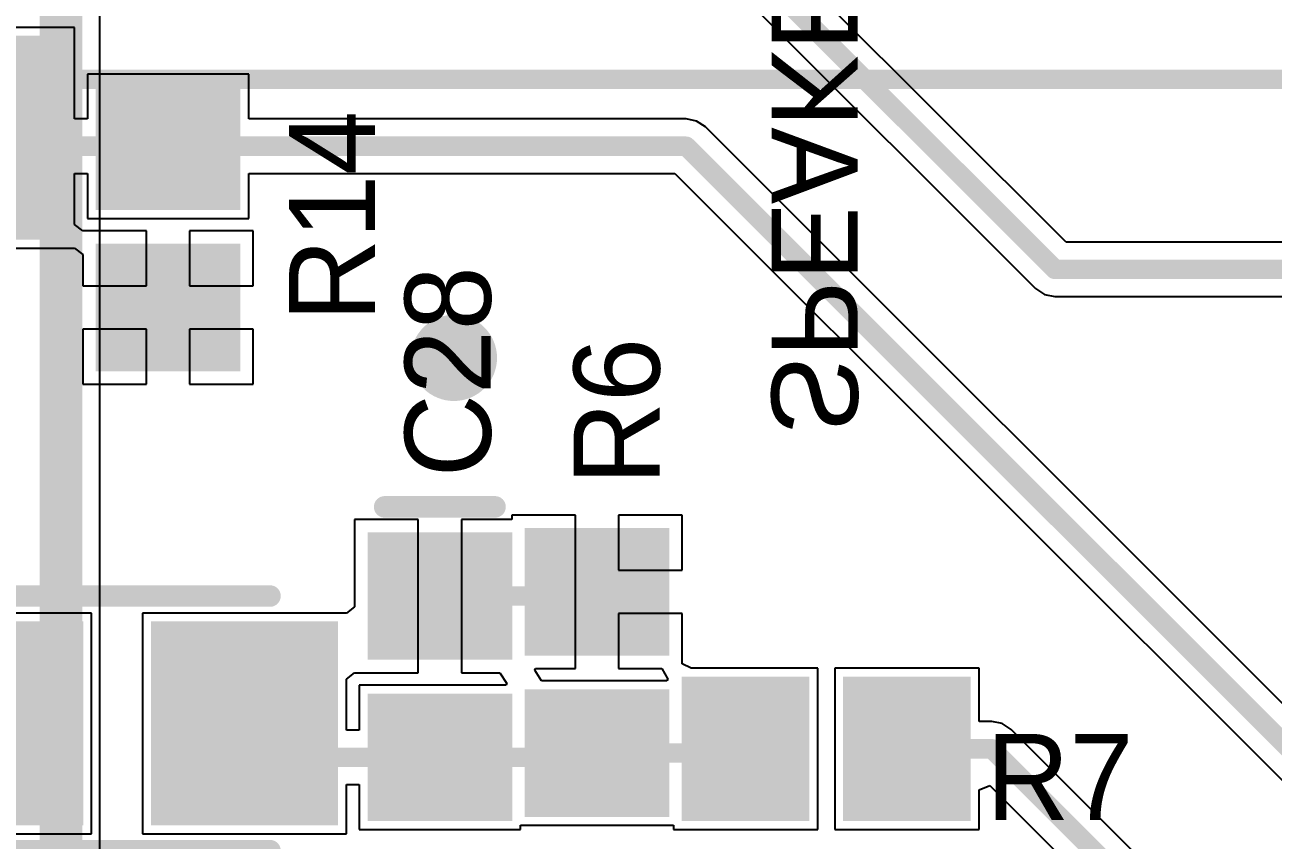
# Model space of a CAD drawing. Header units: millimetres. Extents: x 0 to 7.44, y -3.03 to 0.
# Drawn here: x 6.221 to 6.8, y -1.566 to -1.188 of the extents above; entities that cross this region are included whole.
import ezdxf

# ---------------------------------------------------------------- set-up
doc = ezdxf.new("R2010")
doc.units = ezdxf.units.MM
doc.header["$MEASUREMENT"] = 0
for name, color, linetype in [('BottomLayer', 5, 'Continuous'), ('BottomOverlay', 54, 'Continuous'), ('MidLayer1', 16, 'Continuous'), ('MidLayer2', 76, 'Continuous'), ('MultiLayer', 9, 'Continuous'), ('TopLayer', 1, 'Continuous'), ('TopOverlay', 2, 'Continuous'), ('TopPaste', 8, 'Continuous'), ('TopSolder', 216, 'Continuous'), ('ViaHoleLayer', 16, 'Continuous')]:
    doc.layers.add(name, color=color, linetype=linetype)

# ---------------------------------------------------------------- blocks, each defined once
blk = doc.blocks.new('RES_0805_48')
at = {"layer": 'TopLayer'}
for points in [[(-0.06299, -0.02953), (-0.01181, -0.02953), (-0.06299, 0.02953), (-0.01181, 0.02953)], [(0.01181, -0.02953), (0.06299, -0.02953), (0.01181, 0.02953), (0.06299, 0.02953)]]:
    blk.add_solid(points, dxfattribs=at)
at = {"layer": 'TopPaste'}
for points in [[(-0.06299, -0.02953), (-0.01181, -0.02953), (-0.06299, 0.02953), (-0.01181, 0.02953)], [(0.01181, -0.02953), (0.06299, -0.02953), (0.01181, 0.02953), (0.06299, 0.02953)]]:
    blk.add_solid(points, dxfattribs=at)
at = {"layer": 'TopSolder'}
for points in [[(-0.06699, -0.03353), (-0.00781, -0.03353), (-0.06699, 0.03353), (-0.00781, 0.03353)], [(0.00781, -0.03353), (0.06699, -0.03353), (0.00781, 0.03353), (0.06699, 0.03353)]]:
    blk.add_solid(points, dxfattribs=at)
blk = doc.blocks.new('CAPAE_4_3_4_3_5_4_146')
at = {"layer": 'TopLayer'}
for points in [[(-0.08268, -0.04331), (-0.00394, -0.04331), (-0.08268, 0.04331), (-0.00394, 0.04331)], [(0.03543, -0.04331), (0.11417, -0.04331), (0.03543, 0.04331), (0.11417, 0.04331)]]:
    blk.add_solid(points, dxfattribs=at)
at = {"layer": 'TopOverlay'}
for p, q in [((-0.11187, 0.00632), (-0.11285, 0.00492)), ((-0.11066, 0.00754), (-0.11187, 0.00632)), ((-0.10925, 0.00852), (-0.11066, 0.00754)), ((-0.1077, 0.00924), (-0.10925, 0.00852)), ((-0.10604, 0.00969), (-0.1077, 0.00924)), ((-0.10433, 0.00984), (-0.10604, 0.00969)), ((-0.10262, 0.00969), (-0.10433, 0.00984)), ((-0.10096, 0.00924), (-0.10262, 0.00969)), ((-0.09941, 0.00852), (-0.10096, 0.00924)), ((-0.098, 0.00754), (-0.09941, 0.00852)), ((-0.09679, 0.00632), (-0.098, 0.00754)), ((-0.09581, 0.00492), (-0.09679, 0.00632)), ((-0.11402, 0.00171), (-0.11417, 0)), ((-0.11417, 0), (-0.11402, -0.00171)), ((-0.11358, 0.00337), (-0.11402, 0.00171)), ((-0.11285, 0.00492), (-0.11358, 0.00337)), ((-0.09508, 0.00337), (-0.09581, 0.00492)), ((-0.09464, 0.00171), (-0.09508, 0.00337)), ((-0.09449, 0), (-0.09464, 0.00171)), ((-0.09464, -0.00171), (-0.09449, 0)), ((-0.09449, 0), (-0.09449, 0)), ((-0.11402, -0.00171), (-0.11358, -0.00337)), ((-0.11358, -0.00337), (-0.11285, -0.00492)), ((-0.11285, -0.00492), (-0.11187, -0.00632)), ((-0.09679, -0.00632), (-0.09581, -0.00492)), ((-0.09581, -0.00492), (-0.09508, -0.00337)), ((-0.09508, -0.00337), (-0.09464, -0.00171)), ((-0.11187, -0.00632), (-0.11066, -0.00754)), ((-0.11066, -0.00754), (-0.10925, -0.00852)), ((-0.10925, -0.00852), (-0.1077, -0.00924)), ((-0.1077, -0.00924), (-0.10604, -0.00969)), ((-0.10604, -0.00969), (-0.10433, -0.00984)), ((-0.10433, -0.00984), (-0.10262, -0.00969)), ((-0.10262, -0.00969), (-0.10096, -0.00924)), ((-0.10096, -0.00924), (-0.09941, -0.00852)), ((-0.09941, -0.00852), (-0.098, -0.00754)), ((-0.098, -0.00754), (-0.09679, -0.00632))]:
    blk.add_line(p, q, dxfattribs=at)
at = {"layer": 'TopOverlay', "const_width": 0.01}
for points in [[(-0.05512, 0.05906), (0.08661, 0.05906)], [(-0.05512, -0.05906), (0.08661, -0.05906)]]:
    blk.add_lwpolyline(points, dxfattribs=at)
at = {"layer": 'TopOverlay', "const_width": 0.005}
for points in [[(-0.05762, 0.05906, 1), (-0.05262, 0.05906, 1)], [(0.08411, 0.05906, 1), (0.08911, 0.05906, 1)], [(-0.05762, -0.05906, 1), (-0.05262, -0.05906, 1)], [(0.08411, -0.05906, 1), (0.08911, -0.05906, 1)]]:
    blk.add_lwpolyline(points, format="xyb", close=True, dxfattribs=at)
at = {"layer": 'TopPaste'}
for points in [[(-0.08268, -0.04331), (-0.00394, -0.04331), (-0.08268, 0.04331), (-0.00394, 0.04331)], [(0.03543, -0.04331), (0.11417, -0.04331), (0.03543, 0.04331), (0.11417, 0.04331)]]:
    blk.add_solid(points, dxfattribs=at)
at = {"layer": 'TopSolder'}
for points in [[(-0.08668, -0.04731), (0.00006, -0.04731), (-0.08668, 0.04731), (0.00006, 0.04731)], [(0.03143, -0.04731), (0.11817, -0.04731), (0.03143, 0.04731), (0.11817, 0.04731)]]:
    blk.add_solid(points, dxfattribs=at)
blk = doc.blocks.new('RES_0805_149')
at = {"layer": 'TopLayer'}
for points in [[(-0.06299, -0.02953), (-0.01181, -0.02953), (-0.06299, 0.02953), (-0.01181, 0.02953)], [(0.01181, -0.02953), (0.06299, -0.02953), (0.01181, 0.02953), (0.06299, 0.02953)]]:
    blk.add_solid(points, dxfattribs=at)
at = {"layer": 'TopPaste'}
for points in [[(-0.06299, -0.02953), (-0.01181, -0.02953), (-0.06299, 0.02953), (-0.01181, 0.02953)], [(0.01181, -0.02953), (0.06299, -0.02953), (0.01181, 0.02953), (0.06299, 0.02953)]]:
    blk.add_solid(points, dxfattribs=at)
at = {"layer": 'TopSolder'}
for points in [[(-0.06699, -0.03353), (-0.00781, -0.03353), (-0.06699, 0.03353), (-0.00781, 0.03353)], [(0.00781, -0.03353), (0.06699, -0.03353), (0.00781, 0.03353), (0.06699, 0.03353)]]:
    blk.add_solid(points, dxfattribs=at)
blk = doc.blocks.new('CAPAE_4_3_4_3_5_4_150')
at = {"layer": 'TopLayer'}
for points in [[(-0.08268, -0.04331), (-0.00394, -0.04331), (-0.08268, 0.04331), (-0.00394, 0.04331)], [(0.03543, -0.04331), (0.11417, -0.04331), (0.03543, 0.04331), (0.11417, 0.04331)]]:
    blk.add_solid(points, dxfattribs=at)
at = {"layer": 'TopOverlay'}
for p, q in [((-0.11187, 0.00632), (-0.11285, 0.00492)), ((-0.11066, 0.00754), (-0.11187, 0.00632)), ((-0.10925, 0.00852), (-0.11066, 0.00754)), ((-0.1077, 0.00924), (-0.10925, 0.00852)), ((-0.10604, 0.00969), (-0.1077, 0.00924)), ((-0.10433, 0.00984), (-0.10604, 0.00969)), ((-0.10262, 0.00969), (-0.10433, 0.00984)), ((-0.10096, 0.00924), (-0.10262, 0.00969)), ((-0.09941, 0.00852), (-0.10096, 0.00924)), ((-0.098, 0.00754), (-0.09941, 0.00852)), ((-0.09679, 0.00632), (-0.098, 0.00754)), ((-0.09581, 0.00492), (-0.09679, 0.00632)), ((-0.11402, 0.00171), (-0.11417, 0)), ((-0.11417, 0), (-0.11402, -0.00171)), ((-0.11358, 0.00337), (-0.11402, 0.00171)), ((-0.11285, 0.00492), (-0.11358, 0.00337)), ((-0.09508, 0.00337), (-0.09581, 0.00492)), ((-0.09464, 0.00171), (-0.09508, 0.00337)), ((-0.09449, 0), (-0.09464, 0.00171)), ((-0.09464, -0.00171), (-0.09449, 0)), ((-0.09449, 0), (-0.09449, 0)), ((-0.11402, -0.00171), (-0.11358, -0.00337)), ((-0.11358, -0.00337), (-0.11285, -0.00492)), ((-0.11285, -0.00492), (-0.11187, -0.00632)), ((-0.09679, -0.00632), (-0.09581, -0.00492)), ((-0.09581, -0.00492), (-0.09508, -0.00337)), ((-0.09508, -0.00337), (-0.09464, -0.00171)), ((-0.11187, -0.00632), (-0.11066, -0.00754)), ((-0.11066, -0.00754), (-0.10925, -0.00852)), ((-0.10925, -0.00852), (-0.1077, -0.00924)), ((-0.1077, -0.00924), (-0.10604, -0.00969)), ((-0.10604, -0.00969), (-0.10433, -0.00984)), ((-0.10433, -0.00984), (-0.10262, -0.00969)), ((-0.10262, -0.00969), (-0.10096, -0.00924)), ((-0.10096, -0.00924), (-0.09941, -0.00852)), ((-0.09941, -0.00852), (-0.098, -0.00754)), ((-0.098, -0.00754), (-0.09679, -0.00632))]:
    blk.add_line(p, q, dxfattribs=at)
at = {"layer": 'TopOverlay', "const_width": 0.01}
for points in [[(-0.05512, 0.05906), (0.08661, 0.05906)], [(-0.05512, -0.05906), (0.08661, -0.05906)]]:
    blk.add_lwpolyline(points, dxfattribs=at)
at = {"layer": 'TopOverlay', "const_width": 0.005}
for points in [[(-0.05762, 0.05906, 1), (-0.05262, 0.05906, 1)], [(0.08411, 0.05906, 1), (0.08911, 0.05906, 1)], [(-0.05762, -0.05906, 1), (-0.05262, -0.05906, 1)], [(0.08411, -0.05906, 1), (0.08911, -0.05906, 1)]]:
    blk.add_lwpolyline(points, format="xyb", close=True, dxfattribs=at)
at = {"layer": 'TopPaste'}
for points in [[(-0.08268, -0.04331), (-0.00394, -0.04331), (-0.08268, 0.04331), (-0.00394, 0.04331)], [(0.03543, -0.04331), (0.11417, -0.04331), (0.03543, 0.04331), (0.11417, 0.04331)]]:
    blk.add_solid(points, dxfattribs=at)
at = {"layer": 'TopSolder'}
for points in [[(-0.08668, -0.04731), (0.00006, -0.04731), (-0.08668, 0.04731), (0.00006, 0.04731)], [(0.03143, -0.04731), (0.11817, -0.04731), (0.03143, 0.04731), (0.11817, 0.04731)]]:
    blk.add_solid(points, dxfattribs=at)
blk = doc.blocks.new('RES_0805_188')
at = {"layer": 'TopLayer'}
for points in [[(-0.06299, -0.02953), (-0.01181, -0.02953), (-0.06299, 0.02953), (-0.01181, 0.02953)], [(0.01181, -0.02953), (0.06299, -0.02953), (0.01181, 0.02953), (0.06299, 0.02953)]]:
    blk.add_solid(points, dxfattribs=at)
at = {"layer": 'TopPaste'}
for points in [[(-0.06299, -0.02953), (-0.01181, -0.02953), (-0.06299, 0.02953), (-0.01181, 0.02953)], [(0.01181, -0.02953), (0.06299, -0.02953), (0.01181, 0.02953), (0.06299, 0.02953)]]:
    blk.add_solid(points, dxfattribs=at)
at = {"layer": 'TopSolder'}
for points in [[(-0.06699, -0.03353), (-0.00781, -0.03353), (-0.06699, 0.03353), (-0.00781, 0.03353)], [(0.00781, -0.03353), (0.06699, -0.03353), (0.00781, 0.03353), (0.06699, 0.03353)]]:
    blk.add_solid(points, dxfattribs=at)
blk = doc.blocks.new('CAP_0805_192')
at = {"layer": 'TopLayer'}
for points in [[(-0.05511, -0.02953), (-0.00393, -0.02953), (-0.05511, 0.02953), (-0.00393, 0.02953)], [(0.0197, -0.02953), (0.07088, -0.02953), (0.0197, 0.02953), (0.07088, 0.02953)]]:
    blk.add_solid(points, dxfattribs=at)
at = {"layer": 'TopOverlay', "const_width": 0.01}
blk.add_lwpolyline([(-0.07088, -0.02557), (-0.07088, 0.02557)], dxfattribs=at)
at = {"layer": 'TopOverlay', "const_width": 0.005}
for points in [[(-0.07338, 0.02557, 1), (-0.06838, 0.02557, 1)], [(-0.07338, -0.02557, 1), (-0.06838, -0.02557, 1)]]:
    blk.add_lwpolyline(points, format="xyb", close=True, dxfattribs=at)
at = {"layer": 'TopPaste'}
for points in [[(-0.05511, -0.02953), (-0.00393, -0.02953), (-0.05511, 0.02953), (-0.00393, 0.02953)], [(0.0197, -0.02953), (0.07088, -0.02953), (0.0197, 0.02953), (0.07088, 0.02953)]]:
    blk.add_solid(points, dxfattribs=at)
at = {"layer": 'TopSolder'}
for points in [[(-0.05911, -0.03353), (0.00007, -0.03353), (-0.05911, 0.03353), (0.00007, 0.03353)], [(0.0157, -0.03353), (0.07488, -0.03353), (0.0157, 0.03353), (0.07488, 0.03353)]]:
    blk.add_solid(points, dxfattribs=at)

msp = doc.modelspace()

# ---------------------------------------------------------------- linework, layer by layer
at = {"layer": 'BottomLayer'}
msp.add_line((6.25583, -2.33983), (6.25583, -1.09862), dxfattribs=at)
at = {"layer": 'BottomLayer', "const_width": 0.01969}
msp.add_lwpolyline([(6.23776, -2.33983), (6.23776, -1.06122)], dxfattribs=at)
at = {"layer": 'BottomLayer', "const_width": 0.02}
msp.add_lwpolyline([(6.40991, -1.34227, 1), (6.42991, -1.34227, 1)], format="xyb", close=True, dxfattribs=at)
at = {"layer": 'MidLayer1', "const_width": 0.02}
msp.add_lwpolyline([(6.40991, -1.34227, 1), (6.42991, -1.34227, 1)], format="xyb", close=True, dxfattribs=at)
at = {"layer": 'MidLayer2', "const_width": 0.00906}
msp.add_lwpolyline([(5.90812, -1.21305), (6.97789, -1.21305)], dxfattribs=at)
at = {"layer": 'MidLayer2', "const_width": 0.02}
msp.add_lwpolyline([(6.40991, -1.34227, 1), (6.42991, -1.34227, 1)], format="xyb", close=True, dxfattribs=at)
at = {"layer": 'MultiLayer', "const_width": 0.02}
msp.add_lwpolyline([(6.40991, -1.34227, 1), (6.42991, -1.34227, 1)], format="xyb", close=True, dxfattribs=at)
at = {"layer": 'TopLayer'}
for p, q in [((6.70375, -1.28854), (6.52832, -1.11311)), ((6.51414, -1.13469), (6.68957, -1.31012)), ((6.24409, -1.18898), (6.14961, -1.18898)), ((6.24409, -1.23145), (6.24409, -1.18898)), ((6.3248, -1.21063), (6.25, -1.21063)), ((6.25, -1.21063), (6.25, -1.23145)), ((6.3248, -1.23145), (6.3248, -1.21063)), ((6.25, -1.23145), (6.24409, -1.23145)), ((6.52756, -1.23145), (6.3248, -1.23145)), ((6.5324, -1.23241), (6.52756, -1.23145)), ((6.5365, -1.23515), (6.5324, -1.23241)), ((6.96049, -1.65914), (6.5365, -1.23515)), ((6.24409, -1.28036), (6.24409, -1.25674)), ((6.24409, -1.25674), (6.25, -1.25674)), ((6.25, -1.25674), (6.25, -1.27756)), ((6.3248, -1.27756), (6.3248, -1.25674)), ((6.3248, -1.25674), (6.52232, -1.25674)), ((6.52232, -1.25674), (6.93002, -1.66444)), ((6.25, -1.27756), (6.3248, -1.27756)), ((6.24787, -1.28331), (6.24409, -1.28036)), ((6.24909, -1.28331), (6.24787, -1.28331)), ((6.2774, -1.28331), (6.24909, -1.28331)), ((6.2774, -1.3089), (6.2774, -1.28331)), ((6.32693, -1.28331), (6.2974, -1.28331)), ((6.2974, -1.28331), (6.2974, -1.3089)), ((6.32693, -1.3089), (6.32693, -1.28331)), ((6.92161, -1.28854), (6.70375, -1.28854)), ((6.14961, -1.29134), (6.24287, -1.29134)), ((6.24287, -1.29134), (6.24409, -1.29134)), ((6.24409, -1.29134), (6.24787, -1.29428)), ((6.24787, -1.29428), (6.24787, -1.3089)), ((6.24787, -1.3089), (6.2774, -1.3089)), ((6.2974, -1.3089), (6.32693, -1.3089)), ((6.68957, -1.31012), (6.69367, -1.31286)), ((6.69367, -1.31286), (6.69851, -1.31383)), ((6.69851, -1.31383), (6.92161, -1.31383)), ((6.2774, -1.3289), (6.24787, -1.3289)), ((6.24787, -1.3289), (6.24787, -1.35449)), ((6.2774, -1.35449), (6.2774, -1.3289)), ((6.32693, -1.3289), (6.2974, -1.3289)), ((6.2974, -1.3289), (6.2974, -1.35449)), ((6.32693, -1.35449), (6.32693, -1.3289)), ((6.24787, -1.35449), (6.2774, -1.35449)), ((6.2974, -1.35449), (6.32693, -1.35449)), ((6.40339, -1.41717), (6.37386, -1.41717)), ((6.37386, -1.41717), (6.37386, -1.45768)), ((6.40339, -1.45276), (6.40339, -1.41717)), ((6.44669, -1.41717), (6.42339, -1.41717)), ((6.42339, -1.41717), (6.42339, -1.45276)), ((6.47622, -1.4152), (6.44669, -1.4152)), ((6.44669, -1.4152), (6.44669, -1.41717)), ((6.47622, -1.45079), (6.47622, -1.4152)), ((6.52575, -1.4152), (6.49622, -1.4152)), ((6.49622, -1.4152), (6.49622, -1.44079)), ((6.52575, -1.44079), (6.52575, -1.4152)), ((6.49622, -1.44079), (6.52575, -1.44079)), ((6.47622, -1.48638), (6.47622, -1.45079)), ((6.37386, -1.45768), (6.37008, -1.46063)), ((6.40339, -1.48835), (6.40339, -1.45276)), ((6.42339, -1.45276), (6.42339, -1.48835)), ((6.25197, -1.46063), (6.15748, -1.46063)), ((6.25197, -1.56299), (6.25197, -1.46063)), ((6.37008, -1.46063), (6.27559, -1.46063)), ((6.27559, -1.46063), (6.27559, -1.56299)), ((6.52575, -1.46079), (6.49622, -1.46079)), ((6.49622, -1.46079), (6.49622, -1.48638)), ((6.52575, -1.47957), (6.52575, -1.46079)), ((6.52575, -1.48419), (6.52575, -1.47957)), ((6.45735, -1.48713), (6.45772, -1.48638)), ((6.45772, -1.48638), (6.47622, -1.48638)), ((6.49622, -1.48638), (6.51624, -1.48638)), ((6.51624, -1.48638), (6.51902, -1.49138)), ((6.52997, -1.48622), (6.52575, -1.48419)), ((6.58858, -1.48622), (6.52997, -1.48622)), ((6.58858, -1.56102), (6.58858, -1.48622)), ((6.66339, -1.48622), (6.59646, -1.48622)), ((6.59646, -1.48622), (6.59646, -1.56102)), ((6.66339, -1.51098), (6.66339, -1.48622)), ((6.37008, -1.49129), (6.37386, -1.48835)), ((6.37008, -1.51491), (6.37008, -1.49129)), ((6.37386, -1.48835), (6.40339, -1.48835)), ((6.42339, -1.48835), (6.44126, -1.48835)), ((6.44126, -1.48835), (6.44438, -1.49335)), ((6.46048, -1.49213), (6.45735, -1.48713)), ((6.51856, -1.49213), (6.46048, -1.49213)), ((6.51902, -1.49138), (6.51856, -1.49213)), ((6.44401, -1.49409), (6.37598, -1.49409)), ((6.37598, -1.49409), (6.37598, -1.51491)), ((6.44438, -1.49335), (6.44401, -1.49409)), ((6.37598, -1.51491), (6.37008, -1.51491)), ((6.66929, -1.51098), (6.66339, -1.51098)), ((6.67413, -1.51194), (6.66929, -1.51098)), ((6.67823, -1.51468), (6.67413, -1.51194)), ((6.92591, -1.76236), (6.67823, -1.51468)), ((6.37008, -1.56299), (6.37008, -1.5402)), ((6.37008, -1.5402), (6.37598, -1.5402)), ((6.37598, -1.5402), (6.37598, -1.56102)), ((6.66339, -1.54267), (6.66839, -1.5406)), ((6.66339, -1.56102), (6.66339, -1.54267)), ((6.66839, -1.5406), (6.91956, -1.79177)), ((6.37598, -1.56102), (6.45079, -1.56102)), ((6.45079, -1.56102), (6.45079, -1.55906)), ((6.45079, -1.55906), (6.52165, -1.55906)), ((6.52165, -1.55906), (6.52165, -1.56102)), ((6.52165, -1.56102), (6.58858, -1.56102)), ((6.59646, -1.56102), (6.66339, -1.56102)), ((6.15748, -1.56299), (6.25197, -1.56299)), ((6.27559, -1.56299), (6.37008, -1.56299))]:
    msp.add_line(p, q, dxfattribs=at)
at = {"layer": 'TopLayer', "const_width": 0.00906}
for points in [[(6.51938, -1.12205), (6.69851, -1.30118)], [(6.20079, -1.24409), (6.2874, -1.24409)], [(6.2874, -1.24409), (6.52756, -1.24409)], [(6.52756, -1.24409), (6.97835, -1.69488)], [(6.69851, -1.30118), (6.98228, -1.30118)], [(6.48425, -1.45276), (6.48622, -1.45079)], [(6.41339, -1.45276), (6.48425, -1.45276)], [(6.32283, -1.51181), (6.33858, -1.52756)], [(6.48425, -1.52756), (6.48622, -1.52559)], [(6.48622, -1.52559), (6.55315, -1.52559)], [(6.55315, -1.52559), (6.55512, -1.52362)], [(6.62992, -1.52362), (6.66929, -1.52362)], [(6.66929, -1.52362), (6.93307, -1.7874)], [(6.33858, -1.52756), (6.41339, -1.52756)], [(6.41339, -1.52756), (6.48425, -1.52756)]]:
    msp.add_lwpolyline(points, dxfattribs=at)
at = {"layer": 'TopLayer'}
for points, const_width in [([(6.28514, -1.24409, 1), (6.28967, -1.24409, 1)], 0.00453), ([(6.28514, -1.24409, 1), (6.28967, -1.24409, 1)], 0.00453), ([(6.5253, -1.24409, 1), (6.52982, -1.24409, 1)], 0.00453), ([(6.5253, -1.24409, 1), (6.52982, -1.24409, 1)], 0.00453), ([(6.69625, -1.30118, 1), (6.70078, -1.30118, 1)], 0.00453), ([(6.69625, -1.30118, 1), (6.70078, -1.30118, 1)], 0.00453), ([(6.40991, -1.34227, 1), (6.42991, -1.34227, 1)], 0.02), ([(6.48396, -1.45079, 1), (6.48848, -1.45079, 1)], 0.00453), ([(6.41112, -1.45276, 1), (6.41565, -1.45276, 1)], 0.00453), ([(6.48199, -1.45276, 1), (6.48652, -1.45276, 1)], 0.00453), ([(6.48199, -1.45276, 1), (6.48652, -1.45276, 1)], 0.00453), ([(6.32057, -1.51181, 1), (6.3251, -1.51181, 1)], 0.00453), ([(6.48396, -1.52559, 1), (6.48848, -1.52559, 1)], 0.00453), ([(6.48396, -1.52559, 1), (6.48848, -1.52559, 1)], 0.00453), ([(6.55089, -1.52559, 1), (6.55541, -1.52559, 1)], 0.00453), ([(6.55089, -1.52559, 1), (6.55541, -1.52559, 1)], 0.00453), ([(6.55285, -1.52362, 1), (6.55738, -1.52362, 1)], 0.00453), ([(6.62766, -1.52362, 1), (6.63219, -1.52362, 1)], 0.00453), ([(6.66703, -1.52362, 1), (6.67156, -1.52362, 1)], 0.00453), ([(6.66703, -1.52362, 1), (6.67156, -1.52362, 1)], 0.00453), ([(6.33632, -1.52756, 1), (6.34085, -1.52756, 1)], 0.00453), ([(6.33632, -1.52756, 1), (6.34085, -1.52756, 1)], 0.00453), ([(6.41112, -1.52756, 1), (6.41565, -1.52756, 1)], 0.00453), ([(6.41112, -1.52756, 1), (6.41565, -1.52756, 1)], 0.00453), ([(6.48199, -1.52756, 1), (6.48652, -1.52756, 1)], 0.00453), ([(6.48199, -1.52756, 1), (6.48652, -1.52756, 1)], 0.00453)]:
    msp.add_lwpolyline(points, format="xyb", close=True, dxfattribs=dict(at, const_width=const_width))
at = {"layer": 'ViaHoleLayer', "const_width": 0.00956}
msp.add_lwpolyline([(6.41513, -1.34227, 1), (6.42469, -1.34227, 1)], format="xyb", close=True, dxfattribs=at)

# ---------------------------------------------------------------- block references
for name, p in [('CAPAE_4_3_4_3_5_4_146', (6.12205, -1.24016)), ('CAPAE_4_3_4_3_5_4_150', (6.24803, -1.51181))]:
    msp.add_blockref(name, p)
for name, p, rotation in [('RES_0805_188', (6.2874, -1.2815), 90), ('CAP_0805_192', (6.41339, -1.48227), 270), ('RES_0805_149', (6.48622, -1.48819), 270), ('RES_0805_48', (6.59252, -1.52362), 180)]:
    msp.add_blockref(name, p, dxfattribs=dict(rotation=rotation))

# ---------------------------------------------------------------- texts
at = {"layer": 'BottomOverlay', "text_generation_flag": 2}
msp.add_text('SPEAKER', height=0.039894, rotation=270, dxfattribs=at).set_placement((6.56719, -1.37765))
at = {"layer": 'TopOverlay'}
for s, p in [('R14', (6.3834, -1.32554)), ('C28', (6.43701, -1.39764)), ('R6', (6.51529, -1.40123))]:
    msp.add_text(s, height=0.039894, rotation=90, dxfattribs=at).set_placement(p)
msp.add_text('R7', height=0.039894, dxfattribs=at).set_placement((6.6667, -1.55663))

doc.saveas('drawing.dxf')
